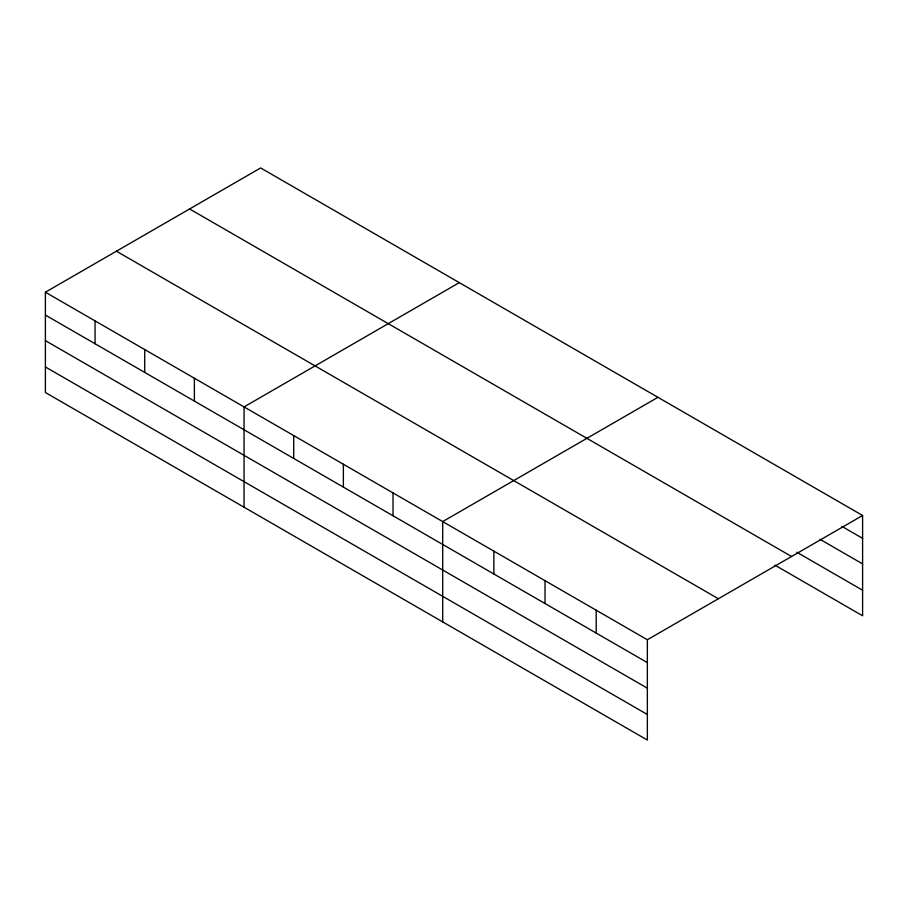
<?xml version="1.0" encoding="UTF-8"?>
<svg xmlns="http://www.w3.org/2000/svg" width="908" height="908" viewBox="0 0 908 908"><rect width="100%" height="100%" fill="white"/><g stroke="black" fill="none" stroke-linecap="round" stroke-linejoin="round"><path stroke-width="1.36" d="M45.4 292.217L647.359 639.754L647.359 740.054L45.4 392.517L45.4 292.217L260.641 167.946L862.6 515.483L862.6 615.783L774.887 565.139M459.289 282.638L244.048 406.909L244.048 507.197M657.937 397.329L442.695 521.589L442.695 621.889M647.359 639.754L862.6 515.483M841.886 526.39L862.6 538.342M819.958 539.284L862.6 563.902M796.815 552.246L862.6 590.223M189.613 208.965L791.572 556.502M116.428 251.21L718.387 598.747M45.4 315.076L647.359 662.613M45.4 340.636L647.359 688.173M45.4 366.957L647.359 714.494M596.193 610.221L596.193 633.08M545.027 580.677L545.027 603.536M493.861 551.133L493.861 573.992M393.028 492.919L393.028 515.778M343.372 464.249L343.372 487.108M293.704 435.579L293.704 458.438M194.38 378.239L194.38 401.098M144.724 349.569L144.724 372.428M95.056 320.887L95.056 343.746"/></g></svg>
